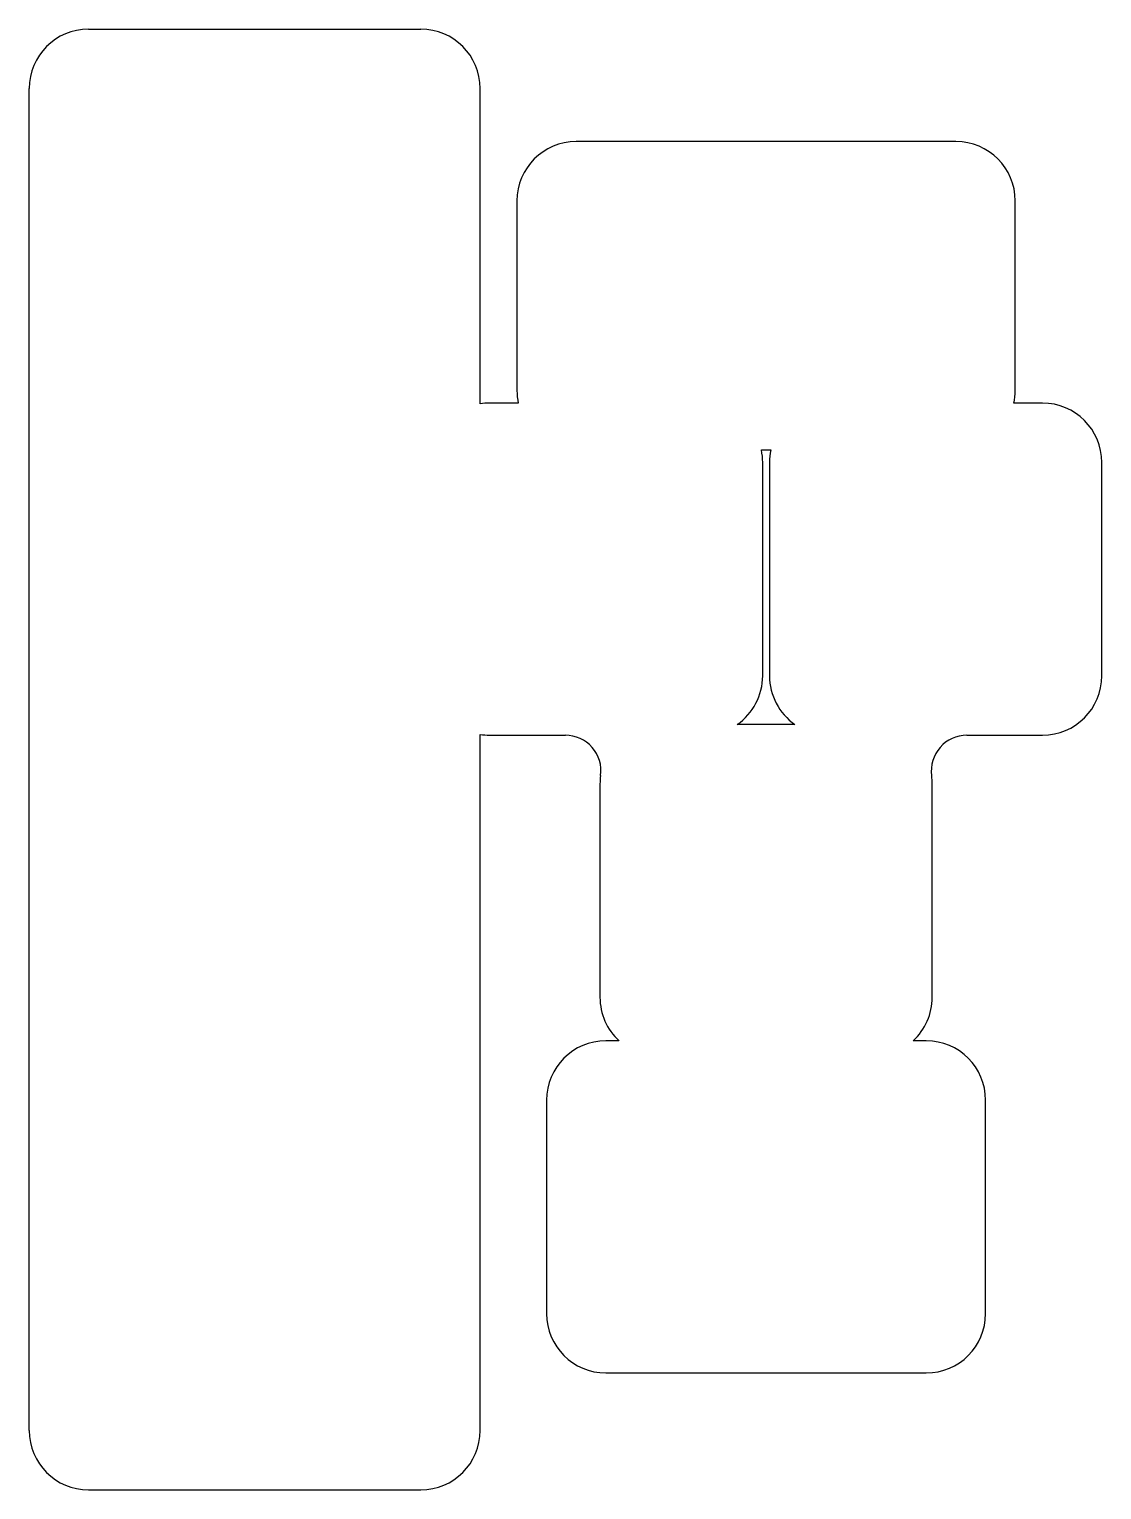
# Model space of a CAD drawing. Header units: millimetres. Extents: x 90 to 181, y 15 to 138.
import ezdxf

# ---------------------------------------------------------------- set-up
doc = ezdxf.new("R2010")
doc.units = ezdxf.units.MM

msp = doc.modelspace()

# ---------------------------------------------------------------- linework, layer by layer
for p, q in [((95.3, 137.78), (123.3, 137.78)), ((90.3, 19.62), (90.3, 132.78)), ((128.3, 106.18), (128.3, 132.78)), ((168.4, 128.3), (136.4, 128.3)), ((131.4, 123.3), (131.4, 107.3)), ((173.4, 107.3), (173.4, 123.3)), ((131.51, 106.25), (129.11, 106.25)), ((175.69, 106.25), (173.29, 106.25)), ((152, 102.3), (152.8, 102.3)), ((152.11, 83.25), (152.11, 101.25)), ((152.69, 101.25), (152.69, 83.25)), ((180.69, 83.25), (180.69, 101.25)), ((154.83, 79.15), (149.97, 79.15)), ((128.3, 19.62), (128.3, 78.32)), ((129.11, 78.25), (135.48, 78.25)), ((169.32, 78.25), (175.69, 78.25)), ((138.4, 74.15), (138.4, 56.15)), ((166.4, 56.15), (166.4, 74.15)), ((140, 52.48), (138.9, 52.48)), ((165.9, 52.48), (164.8, 52.48)), ((133.9, 47.48), (133.9, 29.48)), ((170.9, 29.48), (170.9, 47.48)), ((138.9, 24.48), (165.9, 24.48)), ((95.3, 14.62), (123.3, 14.62))]:
    msp.add_line(p, q)
for centre, radius, start, end in [((95.3, 132.78), 5, 90, 180), ((123.3, 132.78), 5, 0, 90), ((136.4, 123.3), 5, 90, 180), ((168.4, 123.3), 5, 0, 90), ((136.4, 107.3), 5, 180, 192.1224), ((168.4, 107.3), 5, 347.8776, 360), ((129.11, 101.25), 5, 90, 99.352), ((175.69, 101.25), 5, 0, 90), ((147.11, 101.25), 5, 0, 12.1224), ((157.69, 101.25), 5, 167.8776, 180), ((147.11, 83.25), 5, 304.9152, 360), ((157.69, 83.25), 5, 180, 235.0848), ((175.69, 83.25), 5, 270, 360), ((129.11, 83.25), 5, 260.648, 270), ((135.48, 75.25), 3, 352.0968, 90), ((169.32, 75.25), 3, 90, 187.9032), ((143.4, 74.15), 5, 172.0968, 180), ((161.4, 74.15), 5, 0, 7.9032), ((143.4, 56.15), 5, 180, 227.2228), ((161.4, 56.15), 5, 312.7772, 360), ((138.9, 47.48), 5, 90, 180), ((165.9, 47.48), 5, 0, 90), ((138.9, 29.48), 5, 180, 270), ((165.9, 29.48), 5, 270, 360), ((95.3, 19.62), 5, 180, 270), ((123.3, 19.62), 5, 270, 0)]:
    msp.add_arc(centre, radius, start, end)

doc.saveas('drawing.dxf')
